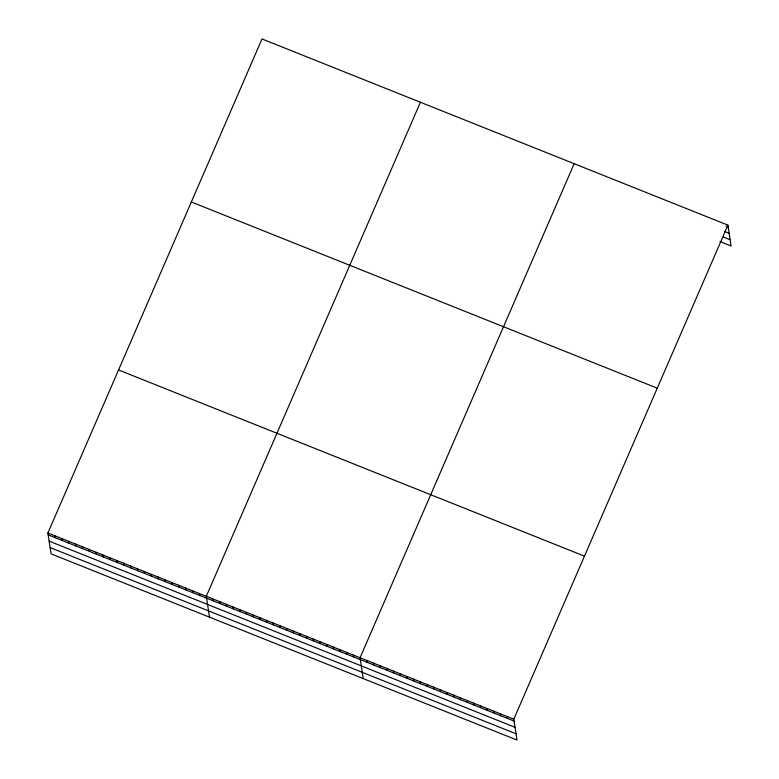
<?xml version="1.0" encoding="UTF-8"?>
<svg xmlns="http://www.w3.org/2000/svg" width="779" height="779" viewBox="0 0 779 779"><rect width="100%" height="100%" fill="white"/><g stroke="black" fill="none" stroke-linecap="round" stroke-linejoin="round"><path stroke-width="1.17" d="M727.907 225.141L513.809 719.192L517.003 740.05L51.093 553.859L47.899 533.002L261.997 38.95L727.907 225.141L731.101 245.998L719.962 241.539M420.407 102.253L206.308 596.315L209.502 617.163M574.162 163.697L360.064 657.749L363.248 678.606M725.97 226.114L728.19 227.01M724.694 231.49L729.154 233.272M723.457 237.059L730.137 239.728M191.352 201.985L657.252 388.176M118.554 369.967L584.464 556.157M47.899 533.002L513.809 719.192M48.191 534.881L514.091 721.062M49.145 541.142L515.055 727.333M50.138 547.598L516.039 733.789M507.129 716.524L507.411 718.394M500.439 713.856L500.722 715.726M493.759 711.178L494.042 713.048M487.07 708.51L487.352 710.38M480.39 705.842L480.672 707.712M473.7 703.164L473.983 705.034M467.02 700.496L467.303 702.366M460.331 697.828L460.613 699.698M453.651 695.15L453.933 697.02M446.961 692.482L447.243 694.352M440.281 689.814L440.563 691.684M433.591 687.136L433.874 689.006M426.911 684.468L427.194 686.338M420.222 681.791L420.504 683.67M413.542 679.122L413.824 680.992M406.852 676.454L407.135 678.324M400.172 673.777L400.455 675.656M393.483 671.109L393.775 672.978M386.803 668.44L387.085 670.31M380.113 665.763L380.405 667.642M373.433 663.095L373.716 664.964M366.743 660.426L367.036 662.296M353.374 655.081L353.666 656.95M346.694 652.413L346.976 654.282M340.004 649.735L340.296 651.604M333.324 647.067L333.607 648.936M326.635 644.399L326.927 646.268M319.955 641.721L320.237 643.59M313.265 639.053L313.557 640.922M306.585 636.385L306.868 638.254M299.896 633.707L300.188 635.576M293.216 631.039L293.498 632.908M286.526 628.371L286.818 630.24M279.846 625.693L280.128 627.562M273.156 623.025L273.448 624.894M266.476 620.357L266.759 622.226M259.787 617.679L260.079 619.548M253.107 615.011L253.389 616.88M246.417 612.343L246.709 614.212M239.737 609.665L240.02 611.534M233.048 606.997L233.34 608.866M226.368 604.329L226.65 606.198M219.678 601.651L219.97 603.521M212.998 598.983L213.28 600.852M199.424 593.559L199.706 595.429M192.54 590.803L192.822 592.673M185.645 588.057L185.938 589.927M178.761 585.302L179.043 587.171M171.877 582.546L172.159 584.416M164.982 579.8L165.275 581.67M158.098 577.044L158.38 578.914M151.214 574.289L151.496 576.158M144.319 571.543L144.612 573.412M137.435 568.787L137.727 570.656M130.551 566.031L130.833 567.901M123.666 563.285L123.949 565.155M116.772 560.529L117.064 562.399M109.888 557.774L110.17 559.643M103.003 555.028L103.286 556.897M96.109 552.272L96.401 554.142M89.225 549.516L89.507 551.386M82.34 546.77L82.623 548.64M75.446 544.015L75.738 545.884M68.562 541.259L68.854 543.138M61.677 538.513L61.96 540.383M54.793 535.757L55.075 537.627"/></g></svg>
